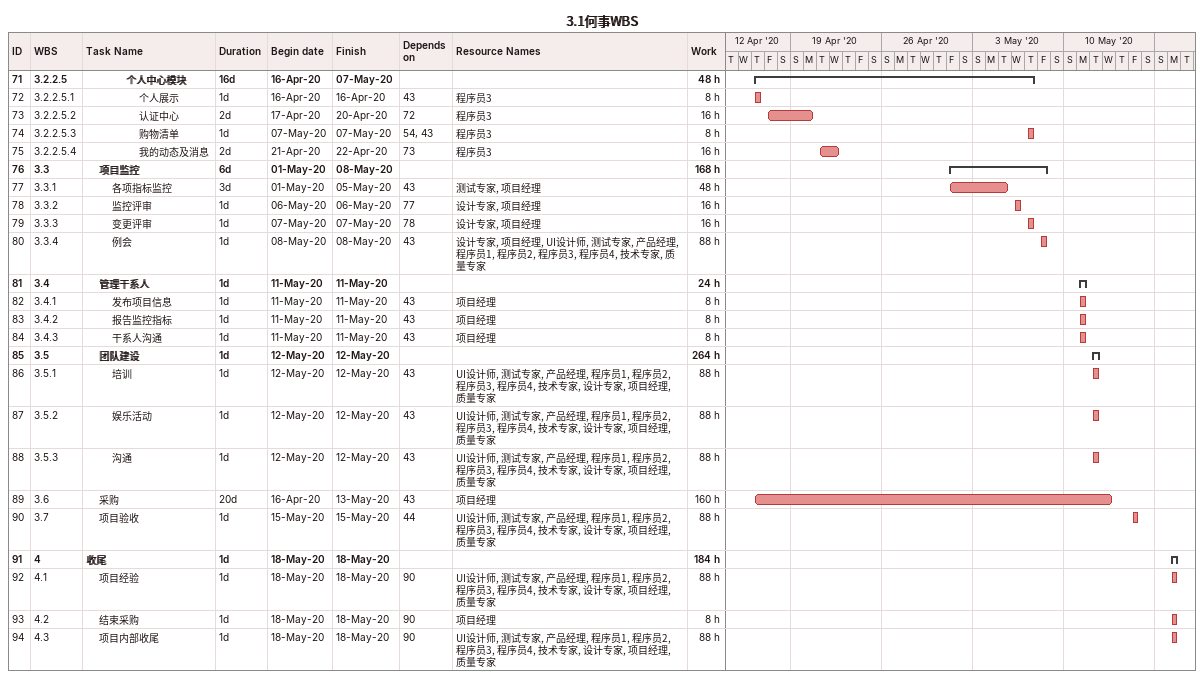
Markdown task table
3.1何事WBS

| ID | WBS | Task | Duration | Start | Finish | Predecessors | Resources | Work (h) |
|---|---|---|---|---|---|---|---|---|
| 71 | 3.2.2.5 | **个人中心模块** | 16d | 2020-04-16 | 2020-05-07 |  |  | 48 |
| 72 | 3.2.2.5.1 | 个人展示 | 1d | 2020-04-16 | 2020-04-16 | 43 | 程序员3 | 8 |
| 73 | 3.2.2.5.2 | 认证中心 | 2d | 2020-04-17 | 2020-04-20 | 72 | 程序员3 | 16 |
| 74 | 3.2.2.5.3 | 购物清单 | 1d | 2020-05-07 | 2020-05-07 | 54, 43 | 程序员3 | 8 |
| 75 | 3.2.2.5.4 | 我的动态及消息 | 2d | 2020-04-21 | 2020-04-22 | 73 | 程序员3 | 16 |
| 76 | 3.3 | **项目监控** | 6d | 2020-05-01 | 2020-05-08 |  |  | 168 |
| 77 | 3.3.1 | 各项指标监控 | 3d | 2020-05-01 | 2020-05-05 | 43 | 测试专家, 项目经理 | 48 |
| 78 | 3.3.2 | 监控评审 | 1d | 2020-05-06 | 2020-05-06 | 77 | 设计专家, 项目经理 | 16 |
| 79 | 3.3.3 | 变更评审 | 1d | 2020-05-07 | 2020-05-07 | 78 | 设计专家, 项目经理 | 16 |
| 80 | 3.3.4 | 例会 | 1d | 2020-05-08 | 2020-05-08 | 43 | 设计专家, 项目经理, UI设计师, 测试专家, 产品经理, 程序员1, 程序员2, 程序员3, 程序员4, 技术专家, 质量专家 | 88 |
| 81 | 3.4 | **管理干系人** | 1d | 2020-05-11 | 2020-05-11 |  |  | 24 |
| 82 | 3.4.1 | 发布项目信息 | 1d | 2020-05-11 | 2020-05-11 | 43 | 项目经理 | 8 |
| 83 | 3.4.2 | 报告监控指标 | 1d | 2020-05-11 | 2020-05-11 | 43 | 项目经理 | 8 |
| 84 | 3.4.3 | 干系人沟通 | 1d | 2020-05-11 | 2020-05-11 | 43 | 项目经理 | 8 |
| 85 | 3.5 | **团队建设** | 1d | 2020-05-12 | 2020-05-12 |  |  | 264 |
| 86 | 3.5.1 | 培训 | 1d | 2020-05-12 | 2020-05-12 | 43 | UI设计师, 测试专家, 产品经理, 程序员1, 程序员2, 程序员3, 程序员4, 技术专家, 设计专家, 项目经理, 质量专家 | 88 |
| 87 | 3.5.2 | 娱乐活动 | 1d | 2020-05-12 | 2020-05-12 | 43 | UI设计师, 测试专家, 产品经理, 程序员1, 程序员2, 程序员3, 程序员4, 技术专家, 设计专家, 项目经理, 质量专家 | 88 |
| 88 | 3.5.3 | 沟通 | 1d | 2020-05-12 | 2020-05-12 | 43 | UI设计师, 测试专家, 产品经理, 程序员1, 程序员2, 程序员3, 程序员4, 技术专家, 设计专家, 项目经理, 质量专家 | 88 |
| 89 | 3.6 | 采购 | 20d | 2020-04-16 | 2020-05-13 | 43 | 项目经理 | 160 |
| 90 | 3.7 | 项目验收 | 1d | 2020-05-15 | 2020-05-15 | 44 | UI设计师, 测试专家, 产品经理, 程序员1, 程序员2, 程序员3, 程序员4, 技术专家, 设计专家, 项目经理, 质量专家 | 88 |
| 91 | 4 | **收尾** | 1d | 2020-05-18 | 2020-05-18 |  |  | 184 |
| 92 | 4.1 | 项目经验 | 1d | 2020-05-18 | 2020-05-18 | 90 | UI设计师, 测试专家, 产品经理, 程序员1, 程序员2, 程序员3, 程序员4, 技术专家, 设计专家, 项目经理, 质量专家 | 88 |
| 93 | 4.2 | 结束采购 | 1d | 2020-05-18 | 2020-05-18 | 90 | 项目经理 | 8 |
| 94 | 4.3 | 项目内部收尾 | 1d | 2020-05-18 | 2020-05-18 | 90 | UI设计师, 测试专家, 产品经理, 程序员1, 程序员2, 程序员3, 程序员4, 技术专家, 设计专家, 项目经理, 质量专家 | 88 |
